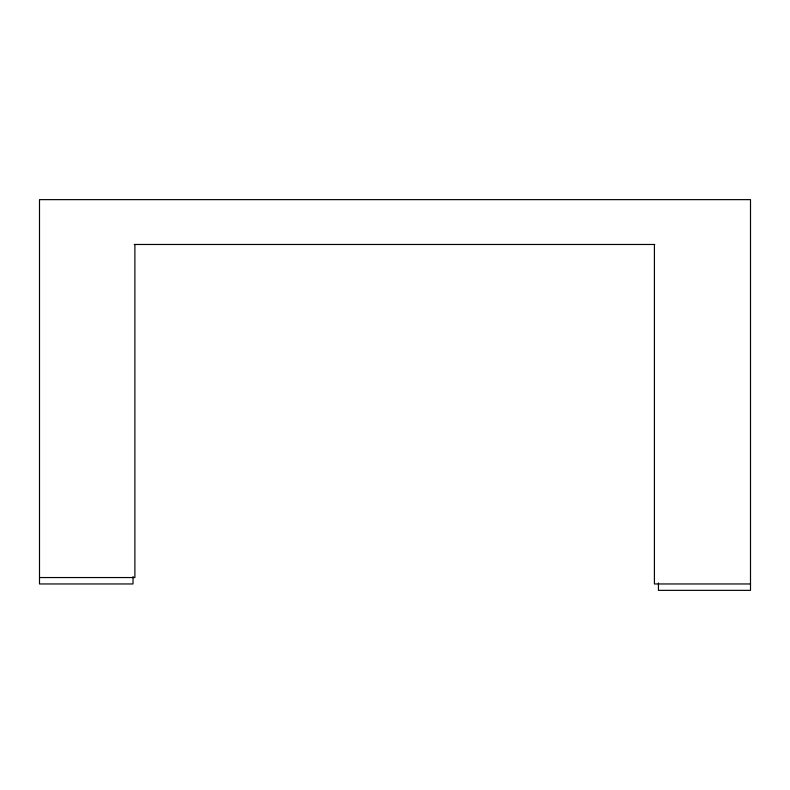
<?xml version="1.0" encoding="UTF-8"?>
<svg xmlns="http://www.w3.org/2000/svg" width="790" height="790" viewBox="0 0 790 790"><rect width="100%" height="100%" fill="white"/><g stroke="black" fill="none" stroke-linecap="round" stroke-linejoin="round"><path stroke-width="1.19" d="M134.261 244.475L654.752 244.475M39.5 577.549L134.893 577.549L134.893 244.475M750.5 583.958L654.416 583.958L654.416 244.475M658.445 582.981L658.445 590.367L750.5 590.367L750.5 199.633L39.5 199.633L39.5 583.958L133.026 583.958L133.026 576.582"/></g></svg>
